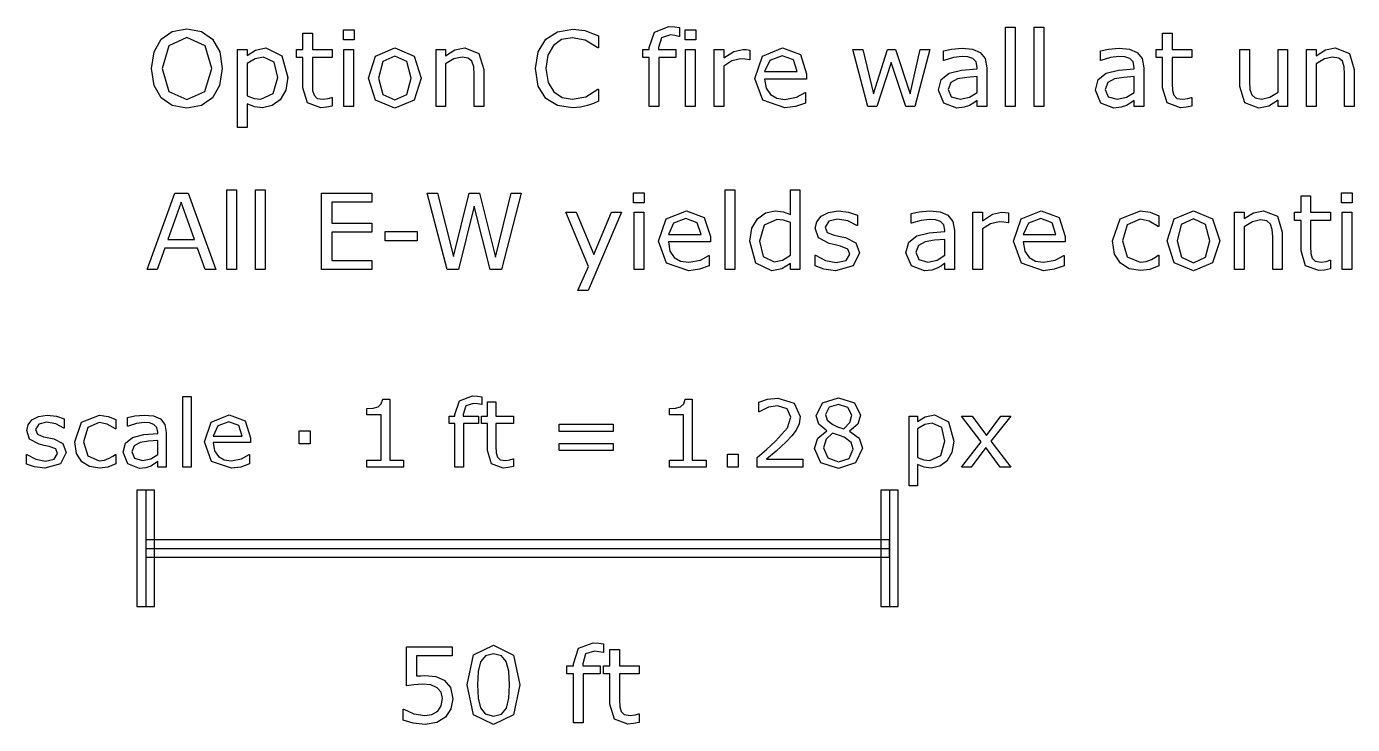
# Model space of a CAD drawing. Extents: x -17 to 192, y 167 to 459.
# Drawn here: x 2.05 to 32.24, y 167.97 to 183.85 of the extents above; entities that cross this region are included whole.
import ezdxf

# ---------------------------------------------------------------- set-up
doc = ezdxf.new("R2010")
doc.units = 0
doc.header["$MEASUREMENT"] = 0
doc.layers.add('Layer 1', color=7, linetype='Continuous')

msp = doc.modelspace()

# ---------------------------------------------------------------- linework, layer by layer
at = {"layer": 'Layer 1', "color": 7}
for points in [[(16.915225, 183.631263), (16.903597, 183.631263), (16.809417, 183.652165), (16.707098, 183.663806), (16.502459, 183.601021), (16.439672, 183.376628), (16.439672, 183.332443), (16.833834, 183.332443), (16.833834, 183.148743), (16.44665, 183.148743), (16.44665, 182.033684), (16.228059, 182.033684), (16.228059, 183.148743), (16.080394, 183.148743), (16.080394, 183.332443), (16.228059, 183.332443), (16.228059, 183.375464), (16.343168, 183.730084), (16.675705, 183.854491), (16.807092, 183.847612), (16.915225, 183.831208), (16.915225, 183.631263)], [(6.285655, 183.566149), (6.447273, 183.281272), (6.504246, 182.898738), (6.44611, 182.51504), (6.285655, 182.233682), (6.032182, 182.056941), (5.699645, 181.997648), (5.367107, 182.058105), (5.113635, 182.233682), (4.952017, 182.516204), (4.896207, 182.898738), (4.952017, 183.27778), (5.114798, 183.566149), (5.36827, 183.740562), (5.699645, 183.801019), (6.033345, 183.739398), (6.285655, 183.566149), (6.285655, 183.566149)], [(6.264726, 182.898738), (6.113573, 183.418485), (5.700808, 183.602185), (5.285718, 183.418485), (5.135727, 182.898738), (5.289206, 182.376689), (5.700808, 182.196455), (6.111248, 182.376689), (6.264726, 182.898738), (6.264726, 182.898738)], [(9.009904, 182.045299), (8.875029, 182.018576), (8.745967, 182.007993), (8.443661, 182.114964), (8.340179, 182.457969), (8.340179, 183.148637), (8.192513, 183.148637), (8.192513, 183.332337), (8.340179, 183.332337), (8.340179, 183.705558), (8.55877, 183.705558), (8.55877, 183.332337), (9.009904, 183.332337), (9.009904, 183.148637), (8.55877, 183.148637), (8.55877, 182.556791), (8.563421, 182.396348), (8.595977, 182.289377), (8.66574, 182.220771), (8.802941, 182.199869), (8.914562, 182.21495), (8.998278, 182.241699), (9.009906, 182.241699), (9.009904, 182.045299)], [(9.508711, 183.549877), (9.262214, 183.549877), (9.262214, 183.776598), (9.508711, 183.776598), (9.508711, 183.549877)], [(15.071154, 182.159255), (14.954882, 182.106947), (14.820007, 182.055777), (14.665366, 182.018576), (14.482819, 182.002172), (14.139817, 182.054507), (13.872391, 182.220771), (13.697984, 182.50099), (13.635197, 182.897468), (13.695659, 183.280002), (13.870066, 183.564879), (14.136329, 183.736964), (14.483981, 183.796257), (14.761871, 183.762549), (15.071154, 183.643936), (15.071154, 183.370701), (15.053713, 183.370701), (14.770009, 183.545114), (14.468866, 183.599751), (14.231671, 183.55673), (14.044473, 183.425364), (13.9189, 183.204437), (13.874716, 182.897468), (13.923551, 182.58354), (14.05145, 182.369599), (14.240973, 182.241699), (14.471191, 182.201006), (14.782799, 182.257971), (15.054876, 182.428892), (15.071153, 182.428892), (15.071154, 182.159255)], [(17.288458, 183.549877), (17.041962, 183.549877), (17.041962, 183.776598), (17.288458, 183.776598), (17.288458, 183.549877)], [(24.555447, 182.033684), (24.336856, 182.033684), (24.336856, 183.842876), (24.555447, 183.842876), (24.555447, 182.033684)], [(25.208895, 182.033684), (24.990304, 182.033684), (24.990304, 183.842876), (25.208895, 183.842876), (25.208895, 182.033684)], [(28.583103, 182.045299), (28.448229, 182.018576), (28.319165, 182.007993), (28.016861, 182.114964), (27.913377, 182.457969), (27.913377, 183.148637), (27.765713, 183.148637), (27.765713, 183.332337), (27.913377, 183.332337), (27.913377, 183.705558), (28.131967, 183.705558), (28.131967, 183.332337), (28.583103, 183.332337), (28.583103, 183.148637), (28.131967, 183.148637), (28.131967, 182.556791), (28.136624, 182.396348), (28.169181, 182.289377), (28.238944, 182.220771), (28.376146, 182.199869), (28.487765, 182.21495), (28.571482, 182.241699), (28.583097, 182.241699), (28.583103, 182.045299)], [(7.994851, 182.698766), (7.949505, 182.409233), (7.821606, 182.188333), (7.640222, 182.054613), (7.420468, 182.008099), (7.236759, 182.030059), (7.07049, 182.098666), (7.07049, 181.554524), (6.851899, 181.554524), (6.851899, 183.33231), (7.07049, 183.33231), (7.07049, 183.196262), (7.265827, 183.318367), (7.498371, 183.368346), (7.863464, 183.190467), (7.994851, 182.698634), (7.994851, 182.698766)], [(9.494757, 182.033684), (9.276166, 182.033684), (9.276166, 183.332443), (9.494757, 183.332443), (9.494757, 182.033684)], [(11.034196, 182.682468), (10.871416, 182.181348), (10.435396, 181.997648), (9.997052, 182.181348), (9.835434, 182.682468), (9.997052, 183.183615), (10.435396, 183.368479), (10.871416, 183.183615), (11.034196, 182.682468), (11.034196, 182.682468)], [(12.458526, 182.033684), (12.239935, 182.033684), (12.239935, 182.773167), (12.229471, 182.940595), (12.191101, 183.063864), (12.107385, 183.135937), (11.965534, 183.160278), (11.778336, 183.116093), (11.591138, 183.003301), (11.591138, 182.033684), (11.372547, 182.033684), (11.372547, 183.332443), (11.591138, 183.332443), (11.591138, 183.188271), (11.802753, 183.320801), (12.027158, 183.368479), (12.348068, 183.241744), (12.458526, 182.876645), (12.458526, 182.033684)], [(17.274505, 182.033684), (17.055914, 182.033684), (17.055914, 183.332443), (17.274505, 183.332443), (17.274505, 182.033684)], [(18.517451, 183.09408), (18.505823, 183.09408), (18.41048, 183.110484), (18.302347, 183.116305), (18.10701, 183.070955), (17.925626, 182.955862), (17.925626, 182.033684), (17.707035, 182.033684), (17.707035, 183.332443), (17.925626, 183.332443), (17.925626, 183.140593), (18.154682, 183.288257), (18.358158, 183.332443), (18.440711, 183.329003), (18.51745, 183.31842), (18.517451, 183.09408)], [(19.810394, 182.660402), (18.853477, 182.660402), (18.889521, 182.45109), (18.988352, 182.305755), (19.131366, 182.222041), (19.315076, 182.194127), (19.581338, 182.246462), (19.773187, 182.351104), (19.784815, 182.351104), (19.784815, 182.112741), (19.559248, 182.034848), (19.317402, 182.003442), (18.812783, 182.177855), (18.631399, 182.675509), (18.804644, 183.181286), (19.262754, 183.368479), (19.66738, 183.214994), (19.810395, 182.778988), (19.810394, 182.660402)], [(22.612545, 183.332443), (22.274194, 182.033684), (22.071881, 182.033684), (21.738181, 183.034787), (21.406806, 182.033684), (21.205656, 182.033684), (20.863817, 183.332443), (21.091709, 183.332443), (21.330067, 182.326683), (21.654465, 183.332443), (21.834686, 183.332443), (22.167224, 182.326683), (22.392791, 183.332443), (22.612545, 183.332443)], [(23.913626, 182.033684), (23.696198, 182.033684), (23.696198, 182.172034), (23.617133, 182.116234), (23.52179, 182.060433), (23.396217, 182.016248), (23.229948, 181.997727), (22.932292, 182.113985), (22.810207, 182.410477), (22.872994, 182.648839), (23.054378, 182.793011), (23.339244, 182.863945), (23.696198, 182.891859), (23.696198, 182.925567), (23.669456, 183.04881), (23.595042, 183.125565), (23.483421, 183.161601), (23.347383, 183.170862), (23.155534, 183.147578), (22.936943, 183.082465), (22.925317, 183.082465), (22.925317, 183.304529), (23.110189, 183.342894), (23.348547, 183.363796), (23.586904, 183.340512), (23.763637, 183.263757), (23.875258, 183.125406), (23.913628, 182.914957), (23.913626, 182.033684)], [(27.487822, 182.033684), (27.270395, 182.033684), (27.270395, 182.172034), (27.19133, 182.116234), (27.095987, 182.060433), (26.970414, 182.016248), (26.804144, 181.997727), (26.506489, 182.113985), (26.384403, 182.410477), (26.44719, 182.648839), (26.628572, 182.793011), (26.913438, 182.863945), (27.270395, 182.891859), (27.270395, 182.925567), (27.243651, 183.04881), (27.169237, 183.125565), (27.057618, 183.161601), (26.92158, 183.170862), (26.72973, 183.147578), (26.51114, 183.082465), (26.499525, 183.082465), (26.499525, 183.304529), (26.684397, 183.342894), (26.922754, 183.363796), (27.161112, 183.340512), (27.337845, 183.263757), (27.449465, 183.125406), (27.487835, 182.914957), (27.487822, 182.033684)], [(30.760875, 182.033658), (30.542284, 182.033658), (30.542284, 182.177829), (30.330668, 182.044135), (30.107426, 181.997621), (29.788842, 182.122028), (29.674896, 182.489455), (29.674896, 183.332416), (29.893487, 183.332416), (29.893487, 182.592933), (29.9028, 182.423177), (29.942334, 182.3034), (30.023725, 182.228999), (30.169063, 182.205716), (30.353935, 182.249901), (30.542297, 182.362693), (30.542297, 183.33239), (30.760888, 183.33239), (30.760875, 182.033658)], [(32.27706, 182.033658), (32.058469, 182.033658), (32.058469, 182.773141), (32.047992, 182.940569), (32.009624, 183.063838), (31.925908, 183.13591), (31.784057, 183.160252), (31.596859, 183.116067), (31.409661, 183.003275), (31.409661, 182.033684), (31.191071, 182.033684), (31.191071, 183.332443), (31.409661, 183.332443), (31.409661, 183.188271), (31.621275, 183.320801), (31.845681, 183.368479), (32.166591, 183.241744), (32.277049, 182.876645), (32.27706, 182.033658)], [(7.769284, 182.692945), (7.689056, 183.044074), (7.44256, 183.160358), (7.253037, 183.119665), (7.07049, 183.012694), (7.07049, 182.276703), (7.229783, 182.219712), (7.382099, 182.204631), (7.666965, 182.327874), (7.769284, 182.692972), (7.769284, 182.692945)], [(10.808629, 182.682468), (10.709798, 183.056879), (10.435396, 183.180122), (10.15867, 183.056879), (10.061001, 182.682468), (10.159832, 182.311576), (10.435396, 182.186004), (10.708635, 182.310411), (10.808629, 182.682468), (10.808629, 182.682468)], [(19.597616, 182.82783), (19.510412, 183.09408), (19.251126, 183.188271), (18.970911, 183.084793), (18.853477, 182.82783), (19.597616, 182.82783)], [(23.696198, 182.353433), (23.696198, 182.715038), (23.460166, 182.697576), (23.246226, 182.663841), (23.09391, 182.580127), (23.035774, 182.425505), (23.103212, 182.256886), (23.309013, 182.201086), (23.519465, 182.245271), (23.696198, 182.353406), (23.696198, 182.353433)], [(27.270395, 182.353433), (27.270395, 182.715038), (27.034363, 182.697576), (26.820422, 182.663841), (26.668106, 182.580127), (26.60997, 182.425505), (26.677409, 182.256886), (26.88321, 182.201086), (27.093662, 182.245271), (27.270395, 182.353406), (27.270395, 182.353433)], [(6.360069, 178.329522), (6.114735, 178.329522), (5.944978, 178.812042), (5.196188, 178.812042), (5.026431, 178.329522), (4.792725, 178.329522), (5.422918, 180.060821), (5.729876, 180.060821), (6.360069, 178.329522)], [(6.826319, 178.329522), (6.607728, 178.329522), (6.607728, 180.138714), (6.826319, 180.138714), (6.826319, 178.329522)], [(7.479767, 178.329522), (7.261176, 178.329522), (7.261176, 180.138714), (7.479767, 180.138714), (7.479767, 178.329522)], [(9.907522, 178.329522), (8.766896, 178.329522), (8.766896, 180.060821), (9.907522, 180.060821), (9.907522, 179.856166), (8.997114, 179.856166), (8.997114, 179.381795), (9.907522, 179.381795), (9.907522, 179.17714), (8.997114, 179.17714), (8.997114, 178.53415), (9.907522, 178.53415), (9.907522, 178.329522)], [(13.310799, 180.060821), (12.860827, 178.329522), (12.601541, 178.329522), (12.23761, 179.766631), (11.881818, 178.329522), (11.628345, 178.329522), (11.170234, 180.060821), (11.406266, 180.060821), (11.770197, 178.621357), (12.128314, 180.060821), (12.36202, 180.060821), (12.723626, 178.607414), (13.085231, 180.060821), (13.310799, 180.060821)], [(16.114112, 179.845715), (15.867616, 179.845715), (15.867616, 180.072436), (16.114112, 180.072436), (16.114112, 179.845715)], [(18.172124, 178.329522), (17.953533, 178.329522), (17.953533, 180.138714), (18.172124, 180.138714), (18.172124, 178.329522)], [(19.658078, 178.329522), (19.439487, 178.329522), (19.439487, 178.465571), (19.242987, 178.338835), (19.020908, 178.293486), (18.651164, 178.472529), (18.515126, 178.969019), (18.561634, 179.263182), (18.689533, 179.482945), (18.873243, 179.617803), (19.091834, 179.664317), (19.273218, 179.642092), (19.439487, 179.575814), (19.439487, 180.138582), (19.658078, 180.138582), (19.658078, 178.329522)], [(31.735233, 178.341164), (31.600357, 178.314441), (31.471296, 178.303857), (31.168989, 178.410828), (31.065508, 178.753834), (31.065508, 179.444501), (30.917841, 179.444501), (30.917841, 179.628201), (31.065508, 179.628201), (31.065508, 180.001422), (31.284098, 180.001422), (31.284098, 179.628201), (31.735233, 179.628201), (31.735233, 179.444501), (31.284098, 179.444501), (31.284098, 178.852656), (31.288755, 178.692212), (31.321309, 178.585241), (31.391072, 178.516635), (31.528274, 178.495733), (31.639893, 178.510814), (31.72361, 178.537564), (31.735225, 178.537564), (31.735233, 178.341164)], [(32.234038, 179.845741), (31.987542, 179.845741), (31.987542, 180.072463), (32.234038, 180.072463), (32.234038, 179.845741)], [(5.874053, 179.009712), (5.570583, 179.859658), (5.265951, 179.009712), (5.874053, 179.009712)], [(15.593215, 179.628281), (14.835122, 177.850494), (14.601416, 177.850494), (14.843261, 178.392308), (14.325852, 179.628281), (14.563046, 179.628281), (14.961859, 178.665542), (15.364159, 179.628281), (15.593215, 179.628281)], [(16.10016, 178.329522), (15.881569, 178.329522), (15.881569, 179.628281), (16.10016, 179.628281), (16.10016, 178.329522)], [(17.619833, 178.95624), (16.662915, 178.95624), (16.69896, 178.746928), (16.797791, 178.601593), (16.940805, 178.517879), (17.124514, 178.489965), (17.390777, 178.5423), (17.582626, 178.646942), (17.594251, 178.646942), (17.594251, 178.408579), (17.368684, 178.330686), (17.126839, 178.29928), (16.622219, 178.473693), (16.440835, 178.971347), (16.61408, 179.477124), (17.072191, 179.664317), (17.476817, 179.510832), (17.619831, 179.074826), (17.619833, 178.95624)], [(21.016132, 178.703907), (20.868467, 178.412072), (20.46733, 178.298116), (20.20223, 178.33185), (20.00108, 178.407415), (20.00108, 178.652763), (20.012705, 178.652763), (20.242924, 178.528356), (20.485932, 178.483007), (20.711499, 178.52952), (20.792889, 178.67602), (20.748706, 178.792278), (20.578949, 178.85972), (20.456864, 178.884062), (20.320826, 178.914277), (20.077818, 179.046833), (20.006892, 179.263103), (20.039448, 179.414259), (20.140604, 179.540995), (20.30571, 179.627037), (20.531278, 179.659581), (20.766147, 179.63053), (20.964972, 179.561923), (20.964972, 179.328217), (20.953346, 179.328217), (20.74987, 179.431695), (20.515001, 179.474717), (20.312688, 179.428203), (20.230135, 179.292181), (20.280132, 179.17124), (20.438262, 179.104988), (20.573137, 179.077075), (20.69871, 179.05141), (20.93358, 178.93166), (21.016132, 178.703748), (21.016132, 178.703907)], [(23.1753, 178.329522), (22.957872, 178.329522), (22.957872, 178.467872), (22.878807, 178.412072), (22.783464, 178.356271), (22.657891, 178.312086), (22.491622, 178.293565), (22.193966, 178.409823), (22.071881, 178.706315), (22.134667, 178.944677), (22.316052, 179.088849), (22.600917, 179.159783), (22.957872, 179.187697), (22.957872, 179.221405), (22.931129, 179.344648), (22.856716, 179.421403), (22.745095, 179.457439), (22.609057, 179.4667), (22.417208, 179.443416), (22.198617, 179.378303), (22.186989, 179.378303), (22.186989, 179.600367), (22.371861, 179.638732), (22.610218, 179.659634), (22.848576, 179.63635), (23.025309, 179.559595), (23.13693, 179.421244), (23.175299, 179.210795), (23.1753, 178.329522)], [(24.406619, 179.389918), (24.394993, 179.389918), (24.29965, 179.406322), (24.191517, 179.412143), (23.996181, 179.366793), (23.814797, 179.2517), (23.814797, 178.329522), (23.596206, 178.329522), (23.596206, 179.628281), (23.814797, 179.628281), (23.814797, 179.436431), (24.043852, 179.584095), (24.247328, 179.628281), (24.329881, 179.624841), (24.40662, 179.614258), (24.406619, 179.389918)], [(25.699562, 178.95624), (24.742645, 178.95624), (24.778689, 178.746928), (24.87752, 178.601593), (25.020534, 178.517879), (25.204244, 178.489965), (25.470506, 178.5423), (25.662355, 178.646942), (25.673983, 178.646942), (25.673983, 178.408579), (25.448416, 178.330686), (25.20657, 178.29928), (24.70195, 178.473693), (24.520567, 178.971347), (24.693812, 179.477124), (25.151922, 179.664317), (25.556548, 179.510832), (25.699563, 179.074826), (25.699562, 178.95624)], [(27.828499, 178.410908), (27.620372, 178.329522), (27.412246, 178.300444), (27.154122, 178.341137), (26.952972, 178.466735), (26.821586, 178.678348), (26.775077, 178.977168), (26.949485, 179.477124), (27.412246, 179.658496), (27.630837, 179.627116), (27.828499, 179.550387), (27.828499, 179.307368), (27.816883, 179.307368), (27.609919, 179.427118), (27.402954, 179.468975), (27.108788, 179.343404), (27.001817, 178.977168), (27.106462, 178.615563), (27.402954, 178.489965), (27.53783, 178.507428), (27.661078, 178.552751), (27.750608, 178.603921), (27.816883, 178.651599), (27.828499, 178.651599), (27.828499, 178.410908)], [(29.215623, 178.978306), (29.052841, 178.477186), (28.616821, 178.293486), (28.178476, 178.477186), (28.016861, 178.978306), (28.178476, 179.479453), (28.616821, 179.664317), (29.052841, 179.479453), (29.215623, 178.978306), (29.215623, 178.978306)], [(30.639952, 178.329522), (30.421362, 178.329522), (30.421362, 179.069005), (30.410884, 179.236433), (30.372517, 179.359702), (30.2888, 179.431775), (30.146949, 179.456116), (29.959752, 179.411931), (29.772554, 179.299139), (29.772554, 178.329522), (29.553963, 178.329522), (29.553963, 179.628281), (29.772554, 179.628281), (29.772554, 179.484109), (29.984167, 179.616639), (30.208574, 179.664317), (30.529484, 179.537582), (30.639942, 179.172483), (30.639952, 178.329522)], [(32.220095, 178.329548), (32.001502, 178.329548), (32.001502, 179.628307), (32.220095, 179.628307), (32.220095, 178.329548)], [(17.407055, 179.123668), (17.319851, 179.389918), (17.060565, 179.484109), (16.78035, 179.380631), (16.662915, 179.123668), (17.407055, 179.123668)], [(19.439487, 178.649271), (19.439487, 179.394574), (19.281357, 179.449211), (19.129041, 179.464292), (18.843012, 179.336393), (18.740693, 178.973623), (18.819758, 178.621304), (19.07323, 178.501554), (19.261591, 178.542247), (19.439487, 178.649218), (19.439487, 178.649271)], [(25.486784, 179.123668), (25.39958, 179.389918), (25.140294, 179.484109), (24.860079, 179.380631), (24.742645, 179.123668), (25.486784, 179.123668)], [(28.990055, 178.978306), (28.891223, 179.352717), (28.616821, 179.47596), (28.340094, 179.352717), (28.242426, 178.978306), (28.341258, 178.607414), (28.616821, 178.481842), (28.890061, 178.606249), (28.990055, 178.978306), (28.990055, 178.978306)], [(10.943504, 178.981798), (10.217968, 178.981798), (10.217968, 179.192248), (10.943504, 179.192248), (10.943504, 178.981798)], [(22.957872, 178.649271), (22.957872, 179.010876), (22.72184, 178.993414), (22.5079, 178.959679), (22.355584, 178.875965), (22.297448, 178.721343), (22.364886, 178.552724), (22.570687, 178.496924), (22.781139, 178.541109), (22.957872, 178.649244), (22.957872, 178.649271)], [(5.799639, 173.831611), (5.605336, 173.831611), (5.605336, 175.439773), (5.799639, 175.439773), (5.799639, 173.831611)], [(12.414214, 175.251681), (12.403879, 175.251681), (12.320163, 175.270202), (12.229213, 175.28052), (12.047312, 175.224693), (11.991502, 175.025224), (11.991502, 174.98596), (12.341867, 174.98596), (12.341867, 174.82266), (11.997702, 174.82266), (11.997702, 173.831611), (11.803399, 173.831611), (11.803399, 174.822765), (11.672141, 174.822765), (11.672141, 174.986066), (11.803399, 174.986066), (11.803399, 175.024298), (11.905718, 175.339522), (12.201307, 175.450118), (12.318096, 175.443768), (12.414214, 175.429216), (12.414214, 175.251681)], [(19.724353, 173.831611), (18.682557, 173.831611), (18.682557, 174.047617), (18.899598, 174.233645), (19.103203, 174.418641), (19.37502, 174.723547), (19.448401, 174.968498), (19.368819, 175.155558), (19.148678, 175.223767), (18.945073, 175.190694), (18.731133, 175.089412), (18.720798, 175.089412), (18.720798, 175.30645), (18.916135, 175.372595), (19.153846, 175.402573), (19.524883, 175.287849), (19.659241, 174.978816), (19.636503, 174.814484), (19.571391, 174.670842), (19.476306, 174.544742), (19.345048, 174.407291), (19.116638, 174.196444), (18.896497, 174.008352), (19.724353, 174.008352), (19.724353, 173.831611)], [(21.081374, 174.260527), (20.925311, 173.928766), (20.534638, 173.796474), (20.135697, 173.92567), (19.987902, 174.256399), (20.062316, 174.487909), (20.272122, 174.653274), (20.272122, 174.659359), (20.088154, 174.804059), (20.029243, 175.000433), (20.17187, 175.289807), (20.534638, 175.405562), (20.902574, 175.294967), (21.040033, 175.013847), (20.974921, 174.808187), (20.783718, 174.651104), (20.783718, 174.644754), (21.004893, 174.491799), (21.081374, 174.260288), (21.081374, 174.260527)], [(10.632413, 173.831611), (9.799389, 173.831611), (9.799389, 173.988694), (10.119783, 173.988694), (10.119783, 175.020171), (9.799389, 175.020171), (9.799389, 175.160717), (9.938916, 175.171036), (10.05157, 175.203077), (10.125984, 175.268191), (10.158023, 175.375664), (10.31822, 175.375664), (10.31822, 173.988667), (10.632413, 173.988667), (10.632413, 173.831611)], [(13.136649, 173.841956), (13.01676, 173.818144), (12.902039, 173.808883), (12.633322, 173.903948), (12.541338, 174.208853), (12.541338, 174.822765), (12.41008, 174.822765), (12.41008, 174.986066), (12.541338, 174.986066), (12.541338, 175.317827), (12.735641, 175.317827), (12.735641, 174.986066), (13.136649, 174.986066), (13.136649, 174.822765), (12.735641, 174.822765), (12.735641, 174.296695), (12.739776, 174.154058), (12.768715, 174.058994), (12.830727, 173.998007), (12.952683, 173.979486), (13.051901, 173.99298), (13.126315, 174.016793), (13.13665, 174.016793), (13.136649, 173.841956)], [(17.520872, 173.831611), (16.687849, 173.831611), (16.687849, 173.988694), (17.008243, 173.988694), (17.008243, 175.020171), (16.687849, 175.020171), (16.687849, 175.160717), (16.827375, 175.171036), (16.94003, 175.203077), (17.014444, 175.268191), (17.046483, 175.375664), (17.20668, 175.375664), (17.20668, 173.988667), (17.520872, 173.988667), (17.520872, 173.831611)], [(20.836428, 175.011889), (20.750645, 175.187599), (20.533605, 175.253745), (20.319664, 175.191726), (20.236982, 175.024298), (20.278323, 174.895102), (20.405447, 174.798979), (20.515001, 174.750428), (20.655561, 174.700819), (20.797154, 174.842397), (20.836428, 175.011889), (20.836428, 175.011889)], [(2.951237, 174.164403), (2.819979, 173.90498), (2.463412, 173.803697), (2.227768, 173.833675), (2.048968, 173.900852), (2.048968, 174.118922), (2.059303, 174.118922), (2.263942, 174.008352), (2.479949, 173.96803), (2.680453, 174.009384), (2.7528, 174.139612), (2.713526, 174.242958), (2.562631, 174.302886), (2.454111, 174.324582), (2.333188, 174.351437), (2.117181, 174.469282), (2.054136, 174.661502), (2.083075, 174.795857), (2.172991, 174.908517), (2.319752, 174.985008), (2.520257, 175.013927), (2.729029, 174.987997), (2.905762, 174.927011), (2.905762, 174.719287), (2.895428, 174.719287), (2.714561, 174.811256), (2.505788, 174.849515), (2.325954, 174.80816), (2.252574, 174.687246), (2.297015, 174.579746), (2.437575, 174.52085), (2.557464, 174.495979), (2.669085, 174.473225), (2.877858, 174.366757), (2.951238, 174.164192), (2.951237, 174.164403)], [(4.08295, 173.903948), (3.897948, 173.831611), (3.712947, 173.805682), (3.483504, 173.841877), (3.304704, 173.953478), (3.187915, 174.141596), (3.146574, 174.407211), (3.301603, 174.851631), (3.712947, 175.012842), (3.90725, 174.984955), (4.08295, 174.916745), (4.08295, 174.70074), (4.072615, 174.70074), (3.888648, 174.807181), (3.70468, 174.844382), (3.443197, 174.732754), (3.348113, 174.407211), (3.44113, 174.085769), (3.70468, 173.974168), (3.824569, 173.989779), (3.934123, 174.030075), (4.013704, 174.075557), (4.072615, 174.117916), (4.08295, 174.117916), (4.08295, 173.903948)], [(5.229132, 173.831611), (5.035862, 173.831611), (5.035862, 173.954589), (4.965582, 173.90498), (4.880833, 173.855371), (4.769212, 173.816106), (4.621418, 173.799702), (4.356835, 173.903048), (4.248314, 174.1666), (4.304125, 174.378478), (4.465355, 174.506642), (4.718569, 174.569692), (5.035862, 174.594563), (5.035862, 174.62454), (5.012092, 174.734104), (4.945946, 174.802313), (4.846727, 174.834354), (4.725805, 174.842556), (4.555273, 174.821919), (4.36097, 174.764028), (4.350635, 174.764028), (4.350635, 174.961433), (4.514966, 174.995538), (4.726839, 175.014059), (4.938712, 174.993421), (5.095809, 174.925212), (5.195027, 174.802234), (5.229133, 174.615147), (5.229132, 173.831611)], [(7.150459, 174.388691), (6.299866, 174.388691), (6.331905, 174.202636), (6.419755, 174.073466), (6.546879, 173.999039), (6.710176, 173.974168), (6.946854, 174.020656), (7.117386, 174.113683), (7.127721, 174.113683), (7.127721, 173.901805), (6.927217, 173.832563), (6.712243, 173.80465), (6.263692, 173.959696), (6.102462, 174.402025), (6.256457, 174.851631), (6.663667, 175.018028), (7.023335, 174.881582), (7.150458, 174.494021), (7.150459, 174.388691)], [(6.961323, 174.537518), (6.883809, 174.774188), (6.653332, 174.857902), (6.404252, 174.765906), (6.299866, 174.537518), (6.961323, 174.537518)], [(15.403175, 174.639833), (14.177411, 174.639833), (14.177411, 174.805197), (15.403175, 174.805197), (15.403175, 174.639833)], [(23.158764, 174.422795), (23.118456, 174.165435), (23.004768, 173.969062), (22.843538, 173.850211), (22.648201, 173.808883), (22.484904, 173.828462), (22.33711, 173.889422), (22.33711, 173.405738), (22.142807, 173.405738), (22.142807, 174.986013), (22.33711, 174.986013), (22.33711, 174.865072), (22.510742, 174.973604), (22.717448, 175.018054), (23.041975, 174.859913), (23.158764, 174.422742), (23.158764, 174.422795)], [(22.95826, 174.417504), (22.886946, 174.729632), (22.667838, 174.833005), (22.499373, 174.79681), (22.33711, 174.701745), (22.33711, 174.047511), (22.478703, 173.99687), (22.614095, 173.983376), (22.867309, 174.09294), (22.95826, 174.417451), (22.95826, 174.417504)], [(24.461008, 173.831611), (24.216063, 173.831611), (23.888434, 174.274999), (23.558739, 173.831611), (23.332397, 173.831611), (23.783015, 174.407291), (23.336531, 174.986066), (23.581477, 174.986066), (23.907038, 174.549901), (24.233632, 174.986066), (24.461008, 174.986066), (24.00729, 174.417609), (24.461008, 173.831611)], [(8.506447, 174.359745), (8.259434, 174.359745), (8.259434, 174.652242), (8.506447, 174.652242), (8.506447, 174.359745)], [(20.868467, 174.240894), (20.826093, 174.392818), (20.662795, 174.508573), (20.556342, 174.550933), (20.402346, 174.605728), (20.252485, 174.468251), (20.196674, 174.271904), (20.292793, 174.041425), (20.536705, 173.950462), (20.777517, 174.027985), (20.868467, 174.240894), (20.868467, 174.240894)], [(5.035862, 174.115826), (5.035862, 174.437268), (4.826056, 174.421658), (4.635887, 174.39168), (4.500495, 174.317253), (4.448818, 174.179802), (4.508763, 174.029942), (4.691697, 173.980333), (4.878766, 174.019597), (5.035862, 174.11572), (5.035862, 174.115826)], [(15.403175, 174.205758), (14.177411, 174.205758), (14.177411, 174.371122), (15.403175, 174.371122), (15.403175, 174.205758)], [(18.254677, 173.831611), (18.007664, 173.831611), (18.007664, 174.126171), (18.254677, 174.126171), (18.254677, 173.831611)], [(4.564057, 173.302445), (4.564057, 170.656615), (4.960931, 170.656615), (4.960931, 173.302445), (4.564057, 173.302445)], [(4.762494, 173.302445), (4.762494, 170.656615)], [(21.497369, 173.302445), (21.497369, 170.656615), (21.894243, 170.656615), (21.894243, 173.302445), (21.497369, 173.302445)], [(21.695806, 173.302445), (21.695806, 170.656615)], [(4.762494, 172.177967), (4.762494, 171.781093), (21.695806, 171.781093), (21.695806, 172.177967), (4.762494, 172.177967)], [(4.762494, 171.97953), (21.695806, 171.97953)], [(11.754242, 168.560747), (11.710059, 168.329369), (11.589136, 168.143341), (11.389148, 168.01777), (11.121723, 167.974749), (10.848484, 168.004964), (10.626405, 168.075899), (10.626405, 168.32122), (10.642682, 168.32122), (10.865924, 168.217742), (11.117071, 168.175885), (11.276364, 168.199168), (11.414727, 168.280554), (11.491467, 168.400331), (11.518209, 168.561938), (11.486816, 168.713094), (11.401937, 168.811916), (11.254272, 168.873537), (11.061261, 168.892058), (10.863599, 168.878035), (10.700818, 168.850148), (10.700818, 169.741952), (11.742614, 169.741952), (11.742614, 169.538461), (10.925223, 169.538461), (10.925223, 169.078033), (11.027542, 169.084913), (11.118234, 169.087558), (11.36473, 169.063217), (11.558904, 168.979476), (11.703082, 168.814376), (11.754241, 168.560906), (11.754242, 168.560747)], [(13.279728, 168.877003), (13.133226, 168.192157), (12.680928, 167.974749), (12.225143, 168.195649), (12.082128, 168.874675), (12.227468, 169.556029), (12.680928, 169.776956), (13.135551, 169.552537), (13.279728, 168.877003), (13.279728, 168.877003)], [(15.187749, 169.608364), (15.176121, 169.608364), (15.08194, 169.629266), (14.979621, 169.640907), (14.774983, 169.578122), (14.712196, 169.353729), (14.712196, 169.309544), (15.106357, 169.309544), (15.106357, 169.125844), (14.719174, 169.125844), (14.719174, 168.010785), (14.500582, 168.010785), (14.500582, 169.125844), (14.352917, 169.125844), (14.352917, 169.309544), (14.500582, 169.309544), (14.500582, 169.352565), (14.615692, 169.707185), (14.948229, 169.831592), (15.079616, 169.824713), (15.187749, 169.808309), (15.187749, 169.608364)], [(16.000489, 168.0224), (15.865614, 167.995677), (15.736552, 167.985094), (15.434245, 168.092065), (15.330763, 168.43507), (15.330763, 169.125738), (15.183098, 169.125738), (15.183098, 169.309438), (15.330763, 169.309438), (15.330763, 169.682659), (15.549354, 169.682659), (15.549354, 169.309438), (16.000489, 169.309438), (16.000489, 169.125738), (15.549354, 169.125738), (15.549354, 168.533892), (15.554006, 168.373449), (15.586562, 168.266478), (15.656325, 168.197872), (15.793526, 168.17697), (15.905147, 168.192051), (15.988862, 168.2188), (16.000491, 168.2188), (16.000489, 168.0224)], [(12.973933, 168.349134), (13.028581, 168.570061), (13.043697, 168.877003), (13.028581, 169.183972), (12.972771, 169.404873), (12.86115, 169.539757), (12.680928, 169.585107), (12.499544, 169.539757), (12.386761, 169.402571), (12.332113, 169.178152), (12.318161, 168.874675), (12.330951, 168.571225), (12.385599, 168.352626), (12.493732, 168.214249), (12.68093, 168.166598), (12.862313, 168.211947), (12.973934, 168.349134), (12.973933, 168.349134)]]:
    msp.add_lwpolyline(points, dxfattribs=at)

doc.saveas('drawing.dxf')
